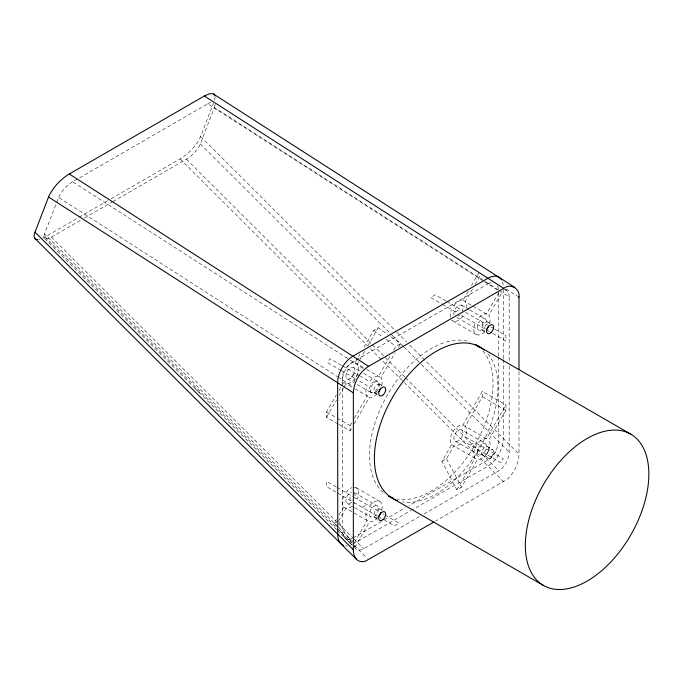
<?xml version="1.0" encoding="UTF-8"?>
<svg xmlns="http://www.w3.org/2000/svg" width="683" height="683" viewBox="0 0 683 683"><rect width="100%" height="100%" fill="white"/><g stroke="black" fill="none" stroke-linecap="round" stroke-linejoin="round"><path stroke-width="0.51" stroke-dasharray="3.42 2.56" d="M342.533 388.388L342.533 531.22A16.144 9.323 -60 0 0 345.427 538.426A15.043 8.683 -60 0 0 346.512 538.972L351.762 544.735L344.77 537.845M342.533 384.17L342.533 379.91A14.727 8.503 -60 0 1 352.949 361.87L487.969 283.923M350.08 500.255L350.08 494.91M338.973 424.527L350.08 430.93L350.08 425.594L351.865 422.504M498.359 356.868L498.359 441.252A16.144 9.323 -60 0 1 495.465 451.805A15.043 8.683 -60 0 1 494.381 453.597A14.48 8.358 -60 0 1 491.47 457.26A13.899 8.025 -60 0 1 487.969 460.018L408.963 505.633M498.359 356.005L498.359 291.001M503.269 359.565L503.269 438.426C502.901 449.269 497.207 460.188 487.969 466.054L411.721 510.073M503.269 358.507L503.269 288.175M488.78 450.37A11.568 6.676 -60 0 0 488.78 439.946L505.907 410.287L505.907 404.951L482.352 391.342L462.912 425.014A11.568 6.676 -60 0 0 452.616 432.16A11.568 6.676 -60 0 0 451.574 444.642L441.901 461.401L456.884 489.848L461.512 487.175L477.451 459.582A11.568 6.676 -60 0 0 486.467 454.374M518.995 371.578L518.995 452.052C519.379 460 516.468 467.864 511.798 474.215A20.908 12.072 -60 0 1 506.743 479.611L435.711 520.992M509.176 365.968L509.176 452.052C508.929 459.411 505.061 466.83 498.786 470.809L423.46 514.308M338.247 526.952L44.523 233.919L56.296 203.355M56.68 202.373L58.576 197.447L337.556 376.709M111.209 198.71L180.116 158.926A21.634 7.462 -45.1 0 0 200.648 136.515L213.438 103.312M112.908 201.605L186.408 159.173A14.693 5.071 -45.1 0 0 200.35 143.951L214.402 107.479L482.386 279.68M338.085 424.006L326.525 417.33L326.525 411.986L336.377 394.911M338.973 390.42L341.048 386.826M341.568 385.929L343.643 382.326A11.568 6.676 -60 0 1 343.643 371.911M345.957 367.906A11.568 6.676 -60 0 1 354.981 362.699L359.77 354.4M364.03 347.015L373.618 330.41L378.245 327.738L387.688 334.499M326.525 417.33L336.506 400.042M339.127 395.491L343.336 388.217M343.856 387.304L345.957 383.667A11.568 6.676 -60 0 0 356.253 376.521A11.568 6.676 -60 0 0 357.294 364.03L359.386 360.402M359.915 359.497L364.628 351.335M367.77 345.888L378.245 327.738M354.357 418.175L367.206 395.935A11.568 6.676 -60 0 1 367.206 385.511L358.37 380.414M390.078 356.313L378.536 376.299A11.568 6.676 -60 0 0 369.52 381.507L360.453 376.273M393.681 350.063L395.85 346.315L400.477 343.651L390.522 336.523M350.08 430.93L351.293 428.83M354.127 423.921L369.52 397.267A11.568 6.676 -60 0 0 377.614 393.203M381.703 385.622A11.568 6.676 -60 0 0 380.849 377.631L395.158 352.855M398.428 347.186L400.477 343.651M336.42 526.158A196.593 160.514 -60 0 1 334.32 523.11L336.395 519.515M338.981 515.033L343.643 506.957A11.568 6.676 -60 0 1 343.643 496.541M453.888 305.591A11.568 6.676 -60 0 1 462.912 300.383L468.239 291.154M471.432 285.622L478.894 272.705M338.597 521.044L345.957 508.297A11.568 6.676 -60 0 0 351.694 506.445M472.568 289.003L465.225 301.724A11.568 6.676 -60 0 1 466.378 308.366M475.189 284.452L480.96 274.464M354.503 542.558L367.206 520.557A11.568 6.676 -60 0 1 367.206 510.141M498.863 292.52L486.467 313.984A11.568 6.676 -60 0 0 477.451 319.192M354.306 546.588A14.949 8.631 -60 0 0 355.143 546.793L369.52 521.897A11.568 6.676 -60 0 0 377.537 517.919M489.609 323.401A11.568 6.676 -60 0 0 488.78 315.324L502.099 292.256M441.901 461.401L446.528 458.728L453.888 445.982A11.568 6.676 -60 0 0 462.912 440.774L500.844 462.673A14.949 8.631 -60 0 0 503.294 458.745L465.225 436.761A11.568 6.676 -60 0 0 465.225 426.346L482.352 396.686L482.352 391.342M456.884 489.848L475.137 458.242A11.568 6.676 -60 0 1 476.179 445.76A11.568 6.676 -60 0 1 486.467 438.614L505.907 404.951M42.372 238.273A21.634 7.462 -45.1 0 0 45.069 236.899L78.144 217.8M79.057 217.271L107.538 200.828M44.523 233.919A14.693 5.071 -45.1 0 0 51.353 237.138L80.756 220.165M84.427 218.048L111.995 202.134M455.51 311.875L460.137 309.203M362.34 507.332L366.967 504.66M470.271 445.017L471.962 444.044A13.831 7.991 -60 0 0 474.548 442.149M352.923 537.991L381.421 521.539M384.179 519.942L405.318 507.742M352.923 544.018L410.799 510.602M354.323 546.844C355.826 550.6 360.761 550.882 363.74 548.782L419.78 516.425M352.129 544.453L350.575 545.154M347.596 545.922L345.521 545.948M462.912 300.383L488.78 315.324M461.64 305.258L468.888 309.442M469.793 309.962L485.195 318.859A6.48 3.739 -60 0 1 483.146 328.899A6.48 3.739 -60 0 1 477.537 325.654A6.48 3.739 -60 0 1 485.195 318.859M487.713 322.052L490.172 323.469M445.931 300.998L435.25 294.834L430.623 297.506L441.551 303.815M446.793 301.493L462.724 310.697M465.55 312.327L487.688 325.108M490.923 326.978L493.911 328.702M494.799 329.215L505.907 335.626L505.907 340.971L492.545 333.253M442.464 304.336L457.465 313.002M461.64 315.409L486.467 329.744M486.8 329.932L489.463 331.477M482.744 330.666L485.195 332.083M456.97 317.527L478.723 330.077M452.616 320.89L476.171 334.491M482.352 396.686L505.907 410.287M354.981 362.699L363.817 367.796M366.762 369.494L380.849 377.631M462.912 425.014L488.78 439.946M353.709 367.574A6.48 3.739 -60 0 1 351.651 377.605A6.48 3.739 -60 0 1 346.042 374.369A6.48 3.739 -60 0 1 353.709 367.574L360.052 371.236M363.672 373.328L377.264 381.174A6.48 3.739 -60 0 1 375.215 391.205A6.48 3.739 -60 0 1 369.605 387.97A6.48 3.739 -60 0 1 377.264 381.174M461.64 429.889A6.48 3.739 -60 0 1 459.582 439.92A6.48 3.739 -60 0 1 453.973 436.685A6.48 3.739 -60 0 1 461.64 429.889L485.195 443.489A6.48 3.739 -60 0 1 483.146 453.521A6.48 3.739 -60 0 1 477.537 450.285A6.48 3.739 -60 0 1 485.195 443.489M379.791 384.367L382.241 385.784M487.713 446.682A4.977 2.869 -60 0 1 486.142 454.383A4.977 2.869 -60 0 1 481.831 451.898A4.977 2.869 -60 0 1 487.713 446.682L492.622 449.516A4.977 2.869 -60 0 1 491.051 457.217A4.977 2.869 -60 0 1 486.74 454.733A4.977 2.869 -60 0 1 492.622 449.516M341.517 365.345L329.974 358.677A14.71 8.495 -60 0 0 327.908 362.827L340.151 369.896M342.405 365.857L359.548 375.752M341.022 370.399L355.425 378.715M374.813 392.981L377.264 394.398M482.744 455.296L487.653 458.131M347.229 378.792L353.572 382.454M357.2 384.546L370.792 392.392M455.16 441.107L478.723 454.707M343.643 382.326L352.479 387.432M354.793 388.764L369.52 397.267M451.574 444.642L477.451 459.582M326.525 411.986L336.309 417.637M337.197 418.15L350.08 425.594M356.253 487.79L379.808 501.39M354.614 492.725L377.264 505.804A6.48 3.739 -60 0 1 375.215 515.836A6.48 3.739 -60 0 1 369.605 512.6A6.48 3.739 -60 0 1 377.264 505.804M379.791 508.989L382.241 510.406M336.309 486.962L326.525 481.31L326.525 486.655L351.147 500.87M337.12 487.431L353.205 496.72M354.11 497.241L379.381 511.832M383.129 514L384.273 514.658M385.169 515.17L399.103 523.212L394.475 525.884L384.819 520.318M353.956 502.492L381.524 518.414M374.813 517.612L377.264 519.029M347.229 503.422L353.572 507.085M354.477 507.606L370.792 517.022M343.643 506.957L369.52 521.897M505.975 288.849L517.458 296.226M504.703 289.233L506.487 290.377M485.493 281.669L498.65 290.13M499.529 290.693L509.176 296.892L509.176 361.717M483.564 281.097L207.726 103.842L72.671 181.815L349.414 359.642M484.392 281.627L498.786 290.881M350.234 360.172L363.74 368.846M338.094 377.059L352.676 386.424M373.618 330.41L383.061 337.171M385.895 339.195L395.85 346.315M200.648 136.515L396.131 331.545M396.891 332.297L406.701 342.081M409.715 345.094L518.995 454.11M200.35 143.951L391.982 335.131M392.136 335.285L403.465 346.588M404.054 347.169L420.651 363.732M421.402 364.483L509.176 452.052M186.408 159.173L404.729 376.973M405.48 377.725L498.786 470.809M180.116 158.926L367.275 345.641M370.297 348.654L403.482 381.763M404.242 382.514L503.695 481.737M51.353 237.138L338.085 523.187M338.836 523.938L353.179 538.247M353.931 538.998L363.74 548.782M338.759 527.455L353.35 542.012M45.069 236.899L336.326 527.464M337.078 528.215L351.412 542.515M354.332 545.427L367.181 558.25M44.608 238.393L200.461 393.809M194.672 388.029L336.599 529.684M337.231 530.315L351.643 544.692M355.143 546.784L354.417 545.871M339.374 530.196L346.512 538.972A14.48 8.358 -60 0 0 349.431 539.263A13.899 8.025 -60 0 0 351.796 538.563M351.882 542.609L345.743 533.816A132.092 107.854 -60 0 1 341.543 526.653M446.528 458.728L461.512 487.175M338.973 521.744L341.551 526.653M215.111 96.491L214.701 99.855A16.153 5.558 -45 0 1 214.411 100.768M482.352 322.026L482.352 327.37M354.05 487.252A11.568 6.676 -60 0 1 357.294 499.077M354.981 503.089A11.568 6.676 -60 0 1 354.494 503.712M345.957 492.537A11.568 6.676 -60 0 1 352.01 487.645M354.306 492.699A6.48 3.739 -60 0 1 354.306 498.488M351.728 502.167A6.48 3.739 -60 0 1 345.888 500.451A6.48 3.739 -60 0 1 351.728 491.999M336.412 522.29A13.831 7.991 -60 0 1 334.32 523.11M351.984 376.726A14.702 8.486 -60 0 1 354.264 372.705M462.912 316.144A11.568 6.676 -60 0 1 451.753 320.216M450.37 317.288A11.568 6.676 -60 0 1 451.574 309.604M453.999 314.863A6.48 3.739 -60 0 1 458.856 305.344A6.48 3.739 -60 0 1 462.468 310.953M459.659 315.23A6.48 3.739 -60 0 1 458.404 316.161M39.802 239.195A21.634 7.462 -45.1 0 1 38.624 239.434M214.974 104.166A15.043 5.191 -45.1 0 1 214.24 107.564M207.786 103.696A15.043 5.191 -45.1 0 1 210.842 102.382M58.738 197.344A15.043 5.191 -45.1 0 1 72.722 181.678M502.372 281.669A21.651 12.499 -60 0 1 503.243 286.245M495.431 451.787A14.326 8.273 -60 0 1 487.969 460.06M497.574 285.801A14.727 8.503 -60 0 1 498.359 289.942M487.952 283.923A14.727 8.503 -60 0 1 491.939 282.54M351.847 538.563A14.326 8.273 -60 0 1 345.461 538.375M369.52 506.137A11.568 6.676 -60 0 1 379.287 501.143A11.568 6.676 -60 0 1 381.532 510.833M484.674 331.81A11.568 6.676 -60 0 1 475.513 333.996A11.568 6.676 -60 0 1 475.137 323.204M482.958 350.96A87.339 50.422 -60 0 1 474.933 445.043A87.339 50.422 -60 0 1 397.472 499.025M383.317 492.46A87.339 50.422 -60 0 1 387.594 394.62A87.339 50.422 -60 0 1 470.194 341.995M504.583 289.575A14.702 8.486 -60 0 1 509.176 296.9M353.956 382.48A14.702 8.486 -60 0 1 359.463 372.38M487.867 353.794A87.339 50.422 -60 0 1 479.842 447.877A87.339 50.422 -60 0 1 402.381 501.86M377.298 392.734A4.977 2.869 -60 0 1 373.789 390.949A4.977 2.869 -60 0 1 376.871 384.888A4.977 2.869 -60 0 1 380.755 385.938M377.298 517.364A4.977 2.869 -60 0 1 373.789 515.571A4.977 2.869 -60 0 1 376.871 509.518A4.977 2.869 -60 0 1 380.755 510.568M484.913 330.589A4.977 2.869 -60 0 1 481.711 328.395A4.977 2.869 -60 0 1 484.904 322.504A4.977 2.869 -60 0 1 488.686 323.622M376.196 391.777A6.48 3.739 -60 0 0 378.245 381.737A6.48 3.739 -60 0 0 370.587 388.533A6.48 3.739 -60 0 0 376.196 391.777"/><path stroke-width="1.02" d="M518.995 369.64L518.995 297.216C520.361 288.661 510.432 282.899 503.695 288.354L368.649 366.327C359.693 371.936 353.734 382.292 353.35 392.845L353.35 547.681C352.915 552.991 354.417 560.316 360.547 561.537A20.908 12.072 -60 0 0 365.601 561.093L433.876 522.051M37.548 239.52A21.634 7.462 -45.1 0 1 35.004 232.152L48.715 196.567A16.153 5.558 -45 0 1 49.21 195.458C53.709 186.621 60.889 179.168 69.307 173.977L204.729 95.799L209.305 93.827L212.806 93.622L514.871 287.509M343.617 545.512L340.928 543.813L34.628 238.145M475.855 344.727L630.759 434.157A87.339 50.422 -60 0 1 603.072 569.451A87.339 50.422 -60 0 1 527.438 525.782A87.339 50.422 -60 0 1 630.759 434.157M388.516 496.003L543.42 585.433M213.736 94.015L214.803 95.261M518.38 296.823L518.995 297.216M204.362 96.004L503.695 288.354M69.307 173.977L368.649 366.327M48.544 196.986L353.35 392.845M35.004 232.152L353.35 549.747M356.611 559.462L340.476 543.344L338.717 540.407L337.778 536.642L337.624 382.745A21.651 12.499 -60 0 1 352.923 356.21L487.969 278.246A21.651 12.499 -60 0 1 501.467 279.825M476.7 345.299A87.339 50.422 -60 0 1 479.21 347.203M392.341 497.668A87.339 50.422 -60 0 1 388.507 495.969M397.25 500.502A87.339 50.422 -60 0 1 392.503 397.446A87.339 50.422 -60 0 1 484.119 350.038M380.568 388.277A4.977 2.869 -60 0 1 378.595 391.701M380.679 512.463A4.977 2.869 -60 0 1 378.595 516.331M488.499 325.962A4.977 2.869 -60 0 1 486.527 329.385M383.12 394.902A4.977 2.869 -60 0 0 384.691 387.201A4.977 2.869 -60 0 0 378.809 392.418A4.977 2.869 -60 0 0 383.12 394.902M383.12 519.532A4.977 2.869 -60 0 0 384.691 511.823A4.977 2.869 -60 0 0 378.809 517.048A4.977 2.869 -60 0 0 383.12 519.532M491.051 332.587A4.977 2.869 -60 0 0 492.622 324.886A4.977 2.869 -60 0 0 486.74 330.102A4.977 2.869 -60 0 0 491.051 332.587"/></g></svg>
